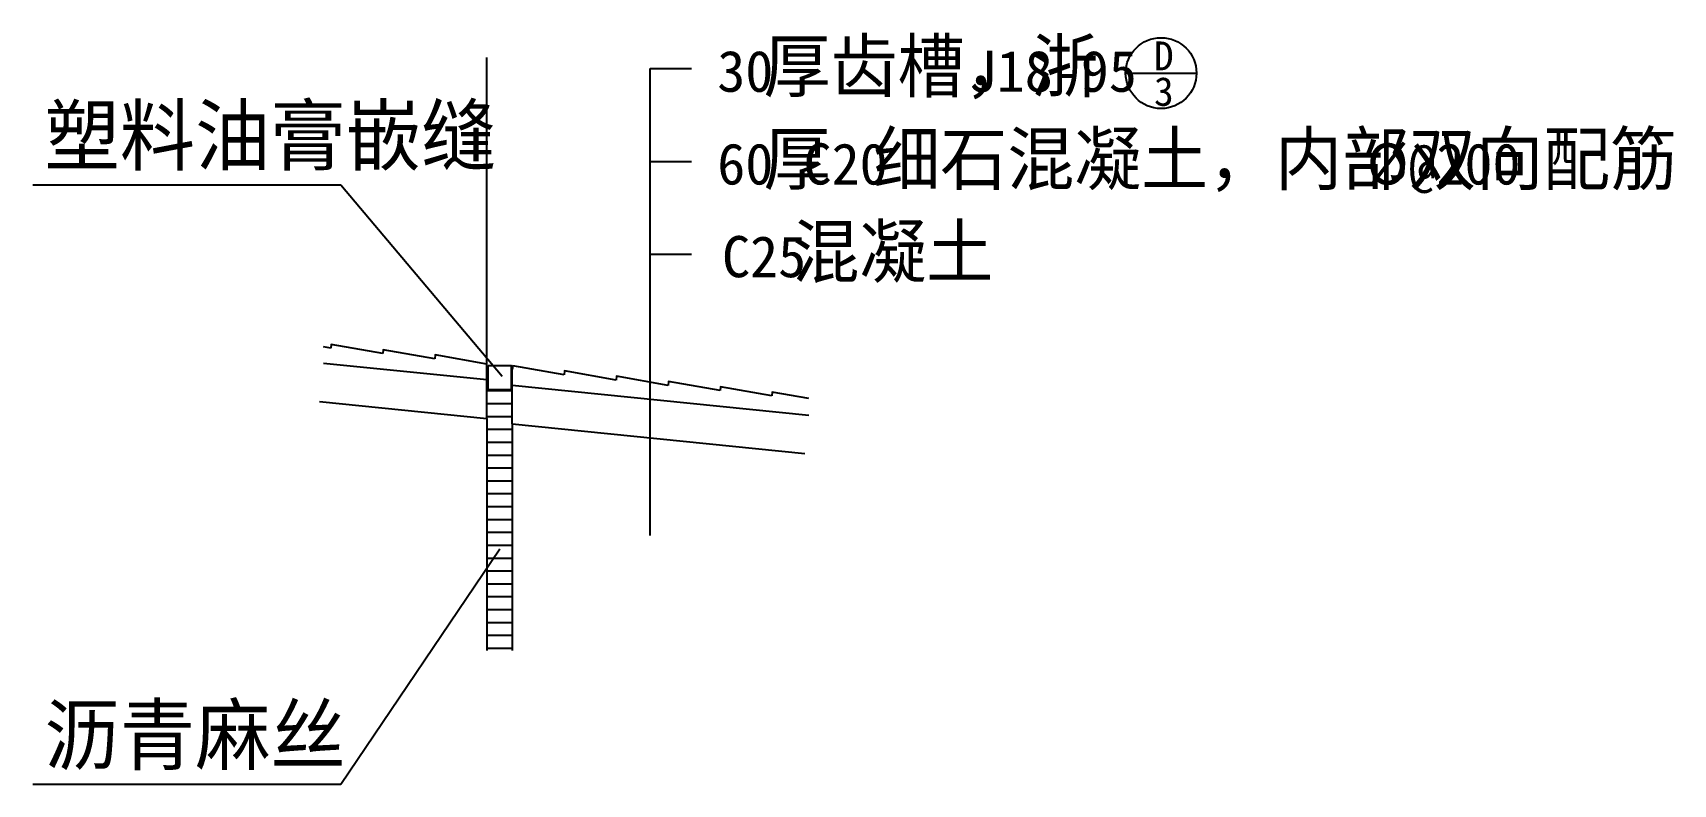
# Model space of a CAD drawing. Header units: metres. Extents: x 7761 to 10308, y 10354 to 11521.
import ezdxf

# ---------------------------------------------------------------- set-up
doc = ezdxf.new("R2010")
doc.units = ezdxf.units.M
for name, color, linetype in [('PUB_DIM', 3, 'Continuous'), ('PUB_TEXT', 7, 'Continuous'), ('SEE', 211, 'Continuous'), ('WALL', 255, 'Continuous'), ('引出线', 112, 'Continuous')]:
    doc.layers.add(name, color=color, linetype=linetype)

msp = doc.modelspace()

# ---------------------------------------------------------------- linework, layer by layer
at = {"layer": 'PUB_DIM'}
msp.add_line((9458.05, 11458.43), (9568.05, 11458.43), dxfattribs=at)
msp.add_circle((9513.05, 11458.43), 55, dxfattribs=at)
at = {"layer": 'PUB_TEXT'}
for p, q in [((8719.97, 10740.44), (8719.97, 11465.41)), ((8719.97, 11465.41), (8783.97, 11465.41)), ((8719.97, 11321.41), (8783.97, 11321.41)), ((8719.97, 11177.41), (8783.97, 11177.41))]:
    msp.add_line(p, q, dxfattribs=at)
at = {"layer": 'SEE'}
for p, q in [((8466.02, 11006.48), (8466.02, 11482.54)), ((8466.02, 10982.36), (8466.02, 11006.48)), ((8505.83, 10973.94), (8505.83, 10998.06)), ((8505.83, 10964.77), (8466.02, 10964.77)), ((8505.83, 10944.77), (8466.02, 10944.77)), ((8505.83, 10924.77), (8466.02, 10924.77)), ((8505.83, 10904.77), (8466.02, 10904.77)), ((8505.83, 10884.77), (8466.02, 10884.77)), ((8505.83, 10864.77), (8466.02, 10864.77)), ((8505.83, 10844.77), (8466.02, 10844.77)), ((8505.83, 10824.77), (8466.02, 10824.77)), ((8505.83, 10804.77), (8466.02, 10804.77)), ((8505.83, 10784.77), (8466.02, 10784.77)), ((8505.83, 10764.77), (8466.02, 10764.77)), ((8505.83, 10744.77), (8466.02, 10744.77)), ((8505.83, 10724.77), (8466.02, 10724.77)), ((8505.83, 10704.77), (8466.02, 10704.77)), ((8505.83, 10684.77), (8466.02, 10684.77)), ((8505.83, 10664.77), (8466.02, 10664.77)), ((8505.83, 10644.77), (8466.02, 10644.77)), ((8505.83, 10624.77), (8466.02, 10624.77)), ((8505.83, 10624.77), (8466.02, 10624.77)), ((8505.83, 10604.77), (8466.02, 10604.77)), ((8505.83, 10584.77), (8466.02, 10584.77)), ((8505.83, 10564.77), (8466.02, 10564.77))]:
    msp.add_line(p, q, dxfattribs=at)
for points in [[(8224.2, 11031.08), (8212.73, 11033.11)], [(8304.81, 11022.88), (8224.81, 11037.05), (8224.2, 11031.08)], [(8385.41, 11014.68), (8305.41, 11028.85), (8304.81, 11022.88)], [(8466.02, 11006.48), (8386.02, 11020.65), (8385.41, 11014.68)], [(8468.5, 11004.4), (8503.84, 11004.4), (8503.84, 10966.39), (8468.5, 10966.39), (8468.5, 11004.4)], [(8586.43, 10989.86), (8506.43, 11004.03), (8505.83, 10998.06)], [(8667.04, 10981.66), (8587.04, 10995.83), (8586.43, 10989.86)], [(8747.65, 10973.46), (8667.65, 10987.63), (8667.04, 10981.66)], [(8828.26, 10965.26), (8748.26, 10979.43), (8747.65, 10973.46)], [(8908.86, 10957.06), (8828.86, 10971.23), (8828.26, 10965.26)], [(8966.08, 10953), (8909.47, 10963.03), (8908.86, 10957.06)]]:
    msp.add_lwpolyline(points, dxfattribs=at)
at = {"layer": 'WALL'}
for p, q in [((8212.73, 11008.13), (8466.02, 10982.36)), ((8466.02, 10922.05), (8466.02, 10982.36)), ((8505.83, 10973.94), (8966.08, 10927.12)), ((8505.83, 10913.63), (8505.83, 10973.94)), ((8206.66, 10948.43), (8466.02, 10922.05)), ((8466.02, 10922.05), (8466.02, 10561.8)), ((8505.83, 10913.63), (8505.83, 10561.8)), ((8505.83, 10913.63), (8960, 10867.42))]:
    msp.add_line(p, q, dxfattribs=at)
at = {"layer": '引出线'}
for p, q in [((7761.32, 11285.09), (8239.37, 11285.09)), ((8239.37, 11285.09), (8490.02, 10987.52)), ((8239.37, 10353.96), (8486.48, 10719.56)), ((7761.32, 10353.96), (8239.37, 10353.96))]:
    msp.add_line(p, q, dxfattribs=at)

# ---------------------------------------------------------------- texts
at = {"layer": 'PUB_DIM'}
for s, p in [('D', (9502.14, 11462.76)), ('3', (9502.14, 11407.54))]:
    msp.add_text(s, height=44.8, dxfattribs=at).set_placement(p)
at = {"layer": 'PUB_TEXT'}
for s, height, p in [('厚齿槽，浙', 80, (8895.81, 11429.41)), ('30', 64, (8823.97, 11429.41)), ('J18-95', 64, (9214.31, 11429.41)), ('塑料油膏嵌缝', 90, (7779.28, 11316.76)), ('厚', 80, (8895.81, 11285.41)), ('细石混凝土，内部双向配筋', 80, (9066.21, 11285.41)), ('60', 64, (8823.97, 11285.41)), ('C20', 64, (8957.99, 11285.41)), ('%%C@200', 64, (9832.4, 11285.41)), ('混凝土', 80, (8940.61, 11141.41)), ('C25', 64, (8831.39, 11141.41)), ('沥青麻丝', 90, (7779.28, 10385.63))]:
    msp.add_text(s, height=height, dxfattribs=at).set_placement(p)

doc.saveas('drawing.dxf')
